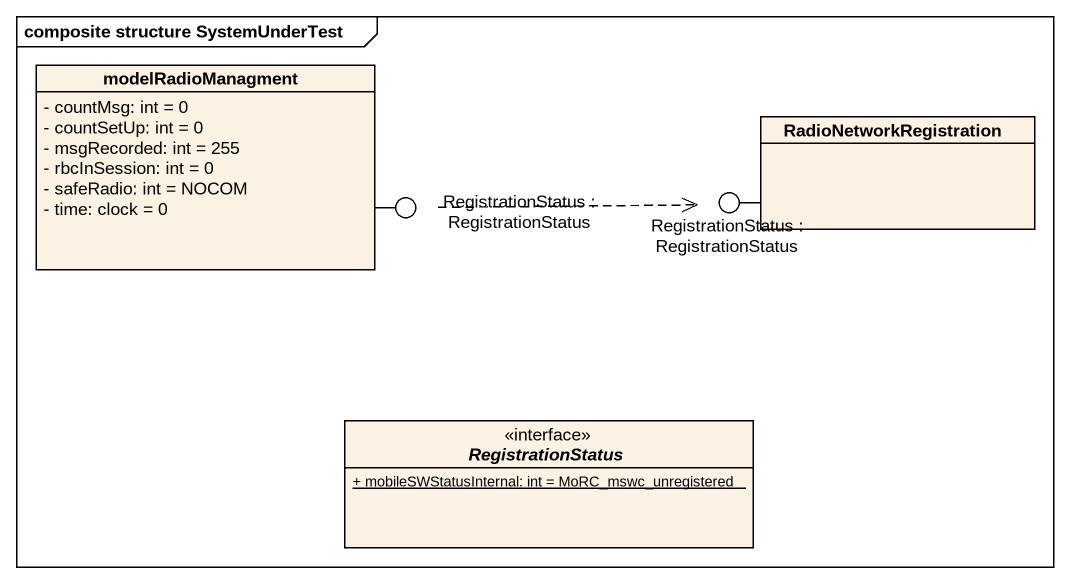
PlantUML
@startuml
mainframe composite structure SystemUnderTest
allowmixing
hide circle
hide empty members
skinparam classAttributeIconSize 0
class modelRadioManagment #FCF2E3 {
  - countMsg: int = 0
  - countSetUp: int = 0
  - msgRecorded: int = 255
  - rbcInSession: int = 0
  - safeRadio: int = NOCOM
  - time: clock = 0
}
class RadioNetworkRegistration
() "RegistrationStatus : RegistrationStatus" as RegistrationStatus
() "RegistrationStatus : RegistrationStatus" as RegistrationStatus_2
interface "RegistrationStatus" as RegistrationStatus_3 <<interface>> {
  {static} + mobileSWStatusInternal: int = MoRC_mswc_unregistered
}
modelRadioManagment -right- RegistrationStatus
RadioNetworkRegistration -left- RegistrationStatus_2
RegistrationStatus .right.> RegistrationStatus_2
@enduml
